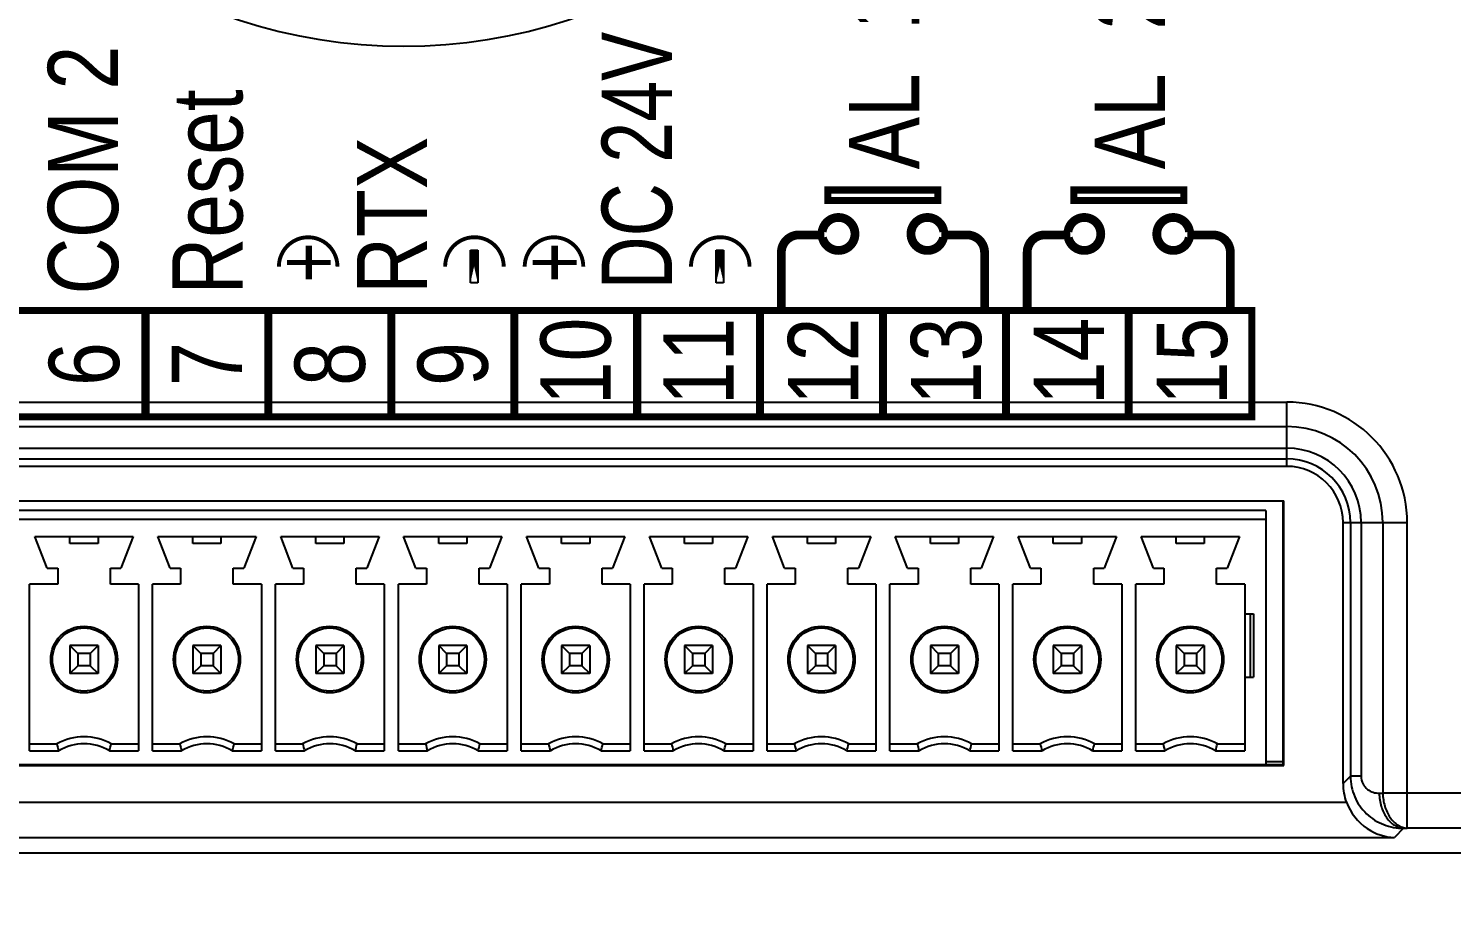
# Model space of a CAD drawing. Extents: x -1638 to -494, y -74 to 314.
# Drawn here: x -1388.19 to -1347.67, y 228.94 to 254.28 of the extents above; entities that cross this region are included whole.
import ezdxf

# ---------------------------------------------------------------- set-up
doc = ezdxf.new("R2010")
doc.units = 0
doc.header["$PDMODE"] = 3
doc.header["$PDSIZE"] = 0.7
doc.linetypes.add('CENTER', pattern=[17.8, 10.75, -2.35, 2.35, -2.35])
doc.layers.get('DEFPOINTS').update_dxf_attribs({"linetype": 'CONTINUOUS'})
for name, color, linetype in [('1', 7, 'CENTER'), ('30', 7, 'CONTINUOUS'), ('DIM', 1, 'CONTINUOUS')]:
    doc.layers.add(name, color=color, linetype=linetype)
doc.styles.add('OMI-1', font='arial.ttf', dxfattribs={"oblique": 1, "height": 3})
doc.styles.get("Standard").update_dxf_attribs({"font": 'gulim.ttc', "width": 0.8, "height": 2})
doc.dimstyles.new('1', dxfattribs={"dimtxt": 5, "dimasz": 2.5, "dimexe": 0.8, "dimexo": 0.3, "dimgap": 0.5, "dimtad": 1, "dimtoh": 1, "dimdec": 1, "dimzin": 0, "dimtxsty": 'OMI-1', "dimcen": 0, "dimclrd": 256, "dimclre": 256, "dimclrt": 256, "dimazin": 3, "dimtfac": 0.8, "dimtdec": 1, "dimtix": 1, "dimtmove": 0, "dimatfit": 3, "dimtolj": 1, "dimtzin": 0})

# ---------------------------------------------------------------- blocks, each defined once
blk = doc.blocks.new('*D2227')
at = {"layer": 'DEFPOINTS', "color": 0}
for p in [(-1477.508, 230.811), (-1327.508, 230.811), (-1327.508, 218.745)]:
    blk.add_point(p, dxfattribs=at)
at = {"layer": 'DIM'}
for p, q in [((-1477.508, 230.511), (-1477.508, 217.945)), ((-1327.508, 230.511), (-1327.508, 217.945)), ((-1475.008, 218.745), (-1330.008, 218.745))]:
    blk.add_line(p, q, dxfattribs=at)
for points in [[(-1475.008, 219.161), (-1475.008, 218.328), (-1477.508, 218.745)], [(-1330.008, 218.328), (-1330.008, 219.161), (-1327.508, 218.745)]]:
    blk.add_solid(points, dxfattribs=at)
at = {"layer": 'DIM', "insert": (-1402.508, 220.776), "char_height": 3, "attachment_point": 5, "style": 'OMI-1'}
blk.add_mtext('\\A1;150.0', dxfattribs=at)
blk = doc.blocks.new('*D2228')
at = {"layer": 'DEFPOINTS', "color": 0}
for p in [(-1308.108, 235.361), (-1402.508, 209.732), (-1308.108, 209.732)]:
    blk.add_point(p, dxfattribs=at)
at = {"layer": 'DIM'}
for p, q in [((-1308.108, 235.061), (-1308.108, 208.932)), ((-1402.508, 210.032), (-1402.508, 210.532)), ((-1400.008, 209.732), (-1310.608, 209.732))]:
    blk.add_line(p, q, dxfattribs=at)
for points in [[(-1400.008, 210.149), (-1400.008, 209.315), (-1402.508, 209.732)], [(-1310.608, 209.315), (-1310.608, 210.149), (-1308.108, 209.732)]]:
    blk.add_solid(points, dxfattribs=at)
at = {"layer": 'DIM', "insert": (-1355.308, 211.764), "char_height": 3, "attachment_point": 5, "style": 'OMI-1'}
blk.add_mtext('\\A1;94.4', dxfattribs=at)

msp = doc.modelspace()

# ---------------------------------------------------------------- linework, layer by layer
at = {"layer": '1', "color": 0, "linetype": 'CONTINUOUS'}
for p, q in [((-1406.658, 243.639), (-1352.358, 243.639)), ((-1352.358, 241.811), (-1352.358, 243.639)), ((-1406.658, 242.945), (-1352.358, 242.945)), ((-1406.658, 242.327), (-1352.358, 242.327)), ((-1406.658, 242.022), (-1352.358, 242.022)), ((-1352.358, 241.811), (-1406.658, 241.811)), ((-1406.775, 240.829), (-1352.441, 240.829)), ((-1352.458, 233.346), (-1352.458, 240.811)), ((-1352.441, 233.294), (-1352.441, 240.829)), ((-1352.958, 240.551), (-1406.258, 240.551)), ((-1406.258, 240.311), (-1352.958, 240.311)), ((-1352.958, 240.551), (-1352.958, 233.311)), ((-1350.758, 240.211), (-1348.93, 240.211)), ((-1350.758, 232.778), (-1350.758, 240.211)), ((-1350.547, 240.211), (-1350.547, 232.989)), ((-1350.242, 240.211), (-1350.242, 232.989)), ((-1349.624, 240.211), (-1349.624, 232.51)), ((-1348.93, 231.511), (-1348.93, 240.211)), ((-1388.008, 239.811), (-1385.208, 239.811)), ((-1387.658, 238.911), (-1388.008, 239.811)), ((-1387.008, 239.611), (-1387.008, 239.811)), ((-1386.208, 239.611), (-1387.008, 239.611)), ((-1386.208, 239.811), (-1386.208, 239.611)), ((-1385.208, 239.811), (-1385.558, 238.911)), ((-1384.508, 239.811), (-1381.708, 239.811)), ((-1384.158, 238.911), (-1384.508, 239.811)), ((-1383.508, 239.611), (-1383.508, 239.811)), ((-1382.708, 239.611), (-1383.508, 239.611)), ((-1382.708, 239.811), (-1382.708, 239.611)), ((-1381.708, 239.811), (-1382.058, 238.911)), ((-1381.008, 239.811), (-1378.208, 239.811)), ((-1380.658, 238.911), (-1381.008, 239.811)), ((-1380.008, 239.611), (-1380.008, 239.811)), ((-1379.208, 239.611), (-1380.008, 239.611)), ((-1379.208, 239.811), (-1379.208, 239.611)), ((-1378.208, 239.811), (-1378.558, 238.911)), ((-1377.508, 239.811), (-1374.708, 239.811)), ((-1377.158, 238.911), (-1377.508, 239.811)), ((-1376.508, 239.611), (-1376.508, 239.811)), ((-1375.708, 239.611), (-1376.508, 239.611)), ((-1375.708, 239.811), (-1375.708, 239.611)), ((-1374.708, 239.811), (-1375.058, 238.911)), ((-1374.008, 239.811), (-1371.208, 239.811)), ((-1373.658, 238.911), (-1374.008, 239.811)), ((-1373.008, 239.611), (-1373.008, 239.811)), ((-1372.208, 239.611), (-1373.008, 239.611)), ((-1372.208, 239.811), (-1372.208, 239.611)), ((-1371.208, 239.811), (-1371.558, 238.911)), ((-1370.508, 239.811), (-1367.708, 239.811)), ((-1370.158, 238.911), (-1370.508, 239.811)), ((-1369.508, 239.611), (-1369.508, 239.811)), ((-1368.708, 239.611), (-1369.508, 239.611)), ((-1368.708, 239.811), (-1368.708, 239.611)), ((-1367.708, 239.811), (-1368.058, 238.911)), ((-1367.008, 239.811), (-1364.208, 239.811)), ((-1366.658, 238.911), (-1367.008, 239.811)), ((-1366.008, 239.611), (-1366.008, 239.811)), ((-1365.208, 239.611), (-1366.008, 239.611)), ((-1365.208, 239.811), (-1365.208, 239.611)), ((-1364.208, 239.811), (-1364.558, 238.911)), ((-1363.508, 239.811), (-1360.708, 239.811)), ((-1363.158, 238.911), (-1363.508, 239.811)), ((-1362.508, 239.611), (-1362.508, 239.811)), ((-1361.708, 239.611), (-1362.508, 239.611)), ((-1361.708, 239.811), (-1361.708, 239.611)), ((-1360.708, 239.811), (-1361.058, 238.911)), ((-1360.008, 239.811), (-1357.208, 239.811)), ((-1359.658, 238.911), (-1360.008, 239.811)), ((-1359.008, 239.611), (-1359.008, 239.811)), ((-1358.208, 239.611), (-1359.008, 239.611)), ((-1358.208, 239.811), (-1358.208, 239.611)), ((-1357.208, 239.811), (-1357.558, 238.911)), ((-1356.508, 239.811), (-1353.708, 239.811)), ((-1356.158, 238.911), (-1356.508, 239.811)), ((-1355.508, 239.611), (-1355.508, 239.811)), ((-1354.708, 239.611), (-1355.508, 239.611)), ((-1354.708, 239.811), (-1354.708, 239.611)), ((-1353.708, 239.811), (-1354.058, 238.911)), ((-1387.658, 238.911), (-1387.358, 238.911)), ((-1387.358, 238.911), (-1387.358, 238.461)), ((-1385.858, 238.911), (-1385.558, 238.911)), ((-1385.858, 238.461), (-1385.858, 238.911)), ((-1384.158, 238.911), (-1383.858, 238.911)), ((-1383.858, 238.911), (-1383.858, 238.461)), ((-1382.358, 238.911), (-1382.058, 238.911)), ((-1382.358, 238.461), (-1382.358, 238.911)), ((-1380.658, 238.911), (-1380.358, 238.911)), ((-1380.358, 238.911), (-1380.358, 238.461)), ((-1378.858, 238.911), (-1378.558, 238.911)), ((-1378.858, 238.461), (-1378.858, 238.911)), ((-1377.158, 238.911), (-1376.858, 238.911)), ((-1376.858, 238.911), (-1376.858, 238.461)), ((-1375.358, 238.911), (-1375.058, 238.911)), ((-1375.358, 238.461), (-1375.358, 238.911)), ((-1373.658, 238.911), (-1373.358, 238.911)), ((-1373.358, 238.911), (-1373.358, 238.461)), ((-1371.858, 238.911), (-1371.558, 238.911)), ((-1371.858, 238.461), (-1371.858, 238.911)), ((-1370.158, 238.911), (-1369.858, 238.911)), ((-1369.858, 238.911), (-1369.858, 238.461)), ((-1368.358, 238.911), (-1368.058, 238.911)), ((-1368.358, 238.461), (-1368.358, 238.911)), ((-1366.658, 238.911), (-1366.358, 238.911)), ((-1366.358, 238.911), (-1366.358, 238.461)), ((-1364.858, 238.911), (-1364.558, 238.911)), ((-1364.858, 238.461), (-1364.858, 238.911)), ((-1363.158, 238.911), (-1362.858, 238.911)), ((-1362.858, 238.911), (-1362.858, 238.461)), ((-1361.358, 238.911), (-1361.058, 238.911)), ((-1361.358, 238.461), (-1361.358, 238.911)), ((-1359.658, 238.911), (-1359.358, 238.911)), ((-1359.358, 238.911), (-1359.358, 238.461)), ((-1357.858, 238.911), (-1357.558, 238.911)), ((-1357.858, 238.461), (-1357.858, 238.911)), ((-1356.158, 238.911), (-1355.858, 238.911)), ((-1355.858, 238.911), (-1355.858, 238.461)), ((-1354.358, 238.911), (-1354.058, 238.911)), ((-1354.358, 238.461), (-1354.358, 238.911)), ((-1387.358, 238.461), (-1388.158, 238.461)), ((-1388.158, 233.711), (-1388.158, 238.461)), ((-1385.058, 238.461), (-1385.858, 238.461)), ((-1385.058, 238.461), (-1385.058, 233.711)), ((-1383.858, 238.461), (-1384.658, 238.461)), ((-1384.658, 233.711), (-1384.658, 238.461)), ((-1381.558, 238.461), (-1382.358, 238.461)), ((-1381.558, 238.461), (-1381.558, 233.711)), ((-1380.358, 238.461), (-1381.158, 238.461)), ((-1381.158, 233.711), (-1381.158, 238.461)), ((-1378.058, 238.461), (-1378.858, 238.461)), ((-1378.058, 238.461), (-1378.058, 233.711)), ((-1376.858, 238.461), (-1377.658, 238.461)), ((-1377.658, 233.711), (-1377.658, 238.461)), ((-1374.558, 238.461), (-1375.358, 238.461)), ((-1374.558, 238.461), (-1374.558, 233.711)), ((-1373.358, 238.461), (-1374.158, 238.461)), ((-1374.158, 233.711), (-1374.158, 238.461)), ((-1371.058, 238.461), (-1371.858, 238.461)), ((-1371.058, 238.461), (-1371.058, 233.711)), ((-1369.858, 238.461), (-1370.658, 238.461)), ((-1370.658, 233.711), (-1370.658, 238.461)), ((-1367.558, 238.461), (-1368.358, 238.461)), ((-1367.558, 238.461), (-1367.558, 233.711)), ((-1366.358, 238.461), (-1367.158, 238.461)), ((-1367.158, 233.711), (-1367.158, 238.461)), ((-1364.058, 238.461), (-1364.858, 238.461)), ((-1364.058, 238.461), (-1364.058, 233.711)), ((-1362.858, 238.461), (-1363.658, 238.461)), ((-1363.658, 233.711), (-1363.658, 238.461)), ((-1360.558, 238.461), (-1361.358, 238.461)), ((-1360.558, 238.461), (-1360.558, 233.711)), ((-1359.358, 238.461), (-1360.158, 238.461)), ((-1360.158, 233.711), (-1360.158, 238.461)), ((-1357.058, 238.461), (-1357.858, 238.461)), ((-1357.058, 238.461), (-1357.058, 233.711)), ((-1355.858, 238.461), (-1356.658, 238.461)), ((-1356.658, 233.711), (-1356.658, 238.461)), ((-1353.558, 238.461), (-1354.358, 238.461)), ((-1353.558, 238.461), (-1353.558, 233.711)), ((-1353.558, 237.611), (-1353.308, 237.611)), ((-1353.389, 235.811), (-1353.389, 237.611)), ((-1353.308, 237.611), (-1353.308, 235.811)), ((-1386.208, 236.711), (-1387.008, 236.711)), ((-1386.783, 236.486), (-1387.008, 236.711)), ((-1387.008, 236.711), (-1387.008, 235.911)), ((-1386.208, 236.711), (-1386.433, 236.486)), ((-1386.208, 236.711), (-1386.208, 235.911)), ((-1382.708, 236.711), (-1383.508, 236.711)), ((-1383.283, 236.486), (-1383.508, 236.711)), ((-1383.508, 236.711), (-1383.508, 235.911)), ((-1382.708, 236.711), (-1382.933, 236.486)), ((-1382.708, 236.711), (-1382.708, 235.911)), ((-1379.208, 236.711), (-1380.008, 236.711)), ((-1379.783, 236.486), (-1380.008, 236.711)), ((-1380.008, 236.711), (-1380.008, 235.911)), ((-1379.208, 236.711), (-1379.433, 236.486)), ((-1379.208, 236.711), (-1379.208, 235.911)), ((-1375.708, 236.711), (-1376.508, 236.711)), ((-1376.283, 236.486), (-1376.508, 236.711)), ((-1376.508, 236.711), (-1376.508, 235.911)), ((-1375.708, 236.711), (-1375.933, 236.486)), ((-1375.708, 236.711), (-1375.708, 235.911)), ((-1372.208, 236.711), (-1373.008, 236.711)), ((-1372.783, 236.486), (-1373.008, 236.711)), ((-1373.008, 236.711), (-1373.008, 235.911)), ((-1372.208, 236.711), (-1372.433, 236.486)), ((-1372.208, 236.711), (-1372.208, 235.911)), ((-1368.708, 236.711), (-1369.508, 236.711)), ((-1369.283, 236.486), (-1369.508, 236.711)), ((-1369.508, 236.711), (-1369.508, 235.911)), ((-1368.708, 236.711), (-1368.933, 236.486)), ((-1368.708, 236.711), (-1368.708, 235.911)), ((-1365.208, 236.711), (-1366.008, 236.711)), ((-1365.783, 236.486), (-1366.008, 236.711)), ((-1366.008, 236.711), (-1366.008, 235.911)), ((-1365.208, 236.711), (-1365.433, 236.486)), ((-1365.208, 236.711), (-1365.208, 235.911)), ((-1361.708, 236.711), (-1362.508, 236.711)), ((-1362.283, 236.486), (-1362.508, 236.711)), ((-1362.508, 236.711), (-1362.508, 235.911)), ((-1361.708, 236.711), (-1361.933, 236.486)), ((-1361.708, 236.711), (-1361.708, 235.911)), ((-1358.208, 236.711), (-1359.008, 236.711)), ((-1358.783, 236.486), (-1359.008, 236.711)), ((-1359.008, 236.711), (-1359.008, 235.911)), ((-1358.208, 236.711), (-1358.433, 236.486)), ((-1358.208, 236.711), (-1358.208, 235.911)), ((-1354.708, 236.711), (-1355.508, 236.711)), ((-1355.283, 236.486), (-1355.508, 236.711)), ((-1355.508, 236.711), (-1355.508, 235.911)), ((-1354.708, 236.711), (-1354.933, 236.486)), ((-1354.708, 236.711), (-1354.708, 235.911)), ((-1386.433, 236.486), (-1386.783, 236.486)), ((-1386.783, 236.486), (-1386.783, 236.136)), ((-1386.433, 236.486), (-1386.433, 236.136)), ((-1382.933, 236.486), (-1383.283, 236.486)), ((-1383.283, 236.486), (-1383.283, 236.136)), ((-1382.933, 236.486), (-1382.933, 236.136)), ((-1379.433, 236.486), (-1379.783, 236.486)), ((-1379.783, 236.486), (-1379.783, 236.136)), ((-1379.433, 236.486), (-1379.433, 236.136)), ((-1375.933, 236.486), (-1376.283, 236.486)), ((-1376.283, 236.486), (-1376.283, 236.136)), ((-1375.933, 236.486), (-1375.933, 236.136)), ((-1372.433, 236.486), (-1372.783, 236.486)), ((-1372.783, 236.486), (-1372.783, 236.136)), ((-1372.433, 236.486), (-1372.433, 236.136)), ((-1368.933, 236.486), (-1369.283, 236.486)), ((-1369.283, 236.486), (-1369.283, 236.136)), ((-1368.933, 236.486), (-1368.933, 236.136)), ((-1365.433, 236.486), (-1365.783, 236.486)), ((-1365.783, 236.486), (-1365.783, 236.136)), ((-1365.433, 236.486), (-1365.433, 236.136)), ((-1361.933, 236.486), (-1362.283, 236.486)), ((-1362.283, 236.486), (-1362.283, 236.136)), ((-1361.933, 236.486), (-1361.933, 236.136)), ((-1358.433, 236.486), (-1358.783, 236.486)), ((-1358.783, 236.486), (-1358.783, 236.136)), ((-1358.433, 236.486), (-1358.433, 236.136)), ((-1354.933, 236.486), (-1355.283, 236.486)), ((-1355.283, 236.486), (-1355.283, 236.136)), ((-1354.933, 236.486), (-1354.933, 236.136)), ((-1387.008, 235.911), (-1386.783, 236.136)), ((-1386.208, 235.911), (-1387.008, 235.911)), ((-1386.433, 236.136), (-1386.783, 236.136)), ((-1386.433, 236.136), (-1386.208, 235.911)), ((-1383.508, 235.911), (-1383.283, 236.136)), ((-1382.708, 235.911), (-1383.508, 235.911)), ((-1382.933, 236.136), (-1383.283, 236.136)), ((-1382.933, 236.136), (-1382.708, 235.911)), ((-1380.008, 235.911), (-1379.783, 236.136)), ((-1379.208, 235.911), (-1380.008, 235.911)), ((-1379.433, 236.136), (-1379.783, 236.136)), ((-1379.433, 236.136), (-1379.208, 235.911)), ((-1376.508, 235.911), (-1376.283, 236.136)), ((-1375.708, 235.911), (-1376.508, 235.911)), ((-1375.933, 236.136), (-1376.283, 236.136)), ((-1375.933, 236.136), (-1375.708, 235.911)), ((-1373.008, 235.911), (-1372.783, 236.136)), ((-1372.208, 235.911), (-1373.008, 235.911)), ((-1372.433, 236.136), (-1372.783, 236.136)), ((-1372.433, 236.136), (-1372.208, 235.911)), ((-1369.508, 235.911), (-1369.283, 236.136)), ((-1368.708, 235.911), (-1369.508, 235.911)), ((-1368.933, 236.136), (-1369.283, 236.136)), ((-1368.933, 236.136), (-1368.708, 235.911)), ((-1366.008, 235.911), (-1365.783, 236.136)), ((-1365.208, 235.911), (-1366.008, 235.911)), ((-1365.433, 236.136), (-1365.783, 236.136)), ((-1365.433, 236.136), (-1365.208, 235.911)), ((-1362.508, 235.911), (-1362.283, 236.136)), ((-1361.708, 235.911), (-1362.508, 235.911)), ((-1361.933, 236.136), (-1362.283, 236.136)), ((-1361.933, 236.136), (-1361.708, 235.911)), ((-1359.008, 235.911), (-1358.783, 236.136)), ((-1358.208, 235.911), (-1359.008, 235.911)), ((-1358.433, 236.136), (-1358.783, 236.136)), ((-1358.433, 236.136), (-1358.208, 235.911)), ((-1355.508, 235.911), (-1355.283, 236.136)), ((-1354.708, 235.911), (-1355.508, 235.911)), ((-1354.933, 236.136), (-1355.283, 236.136)), ((-1354.933, 236.136), (-1354.708, 235.911)), ((-1353.558, 235.811), (-1353.308, 235.811)), ((-1388.158, 233.911), (-1387.383, 233.911)), ((-1385.833, 233.911), (-1385.058, 233.911)), ((-1384.658, 233.911), (-1383.883, 233.911)), ((-1382.333, 233.911), (-1381.558, 233.911)), ((-1381.158, 233.911), (-1380.383, 233.911)), ((-1378.833, 233.911), (-1378.058, 233.911)), ((-1377.658, 233.911), (-1376.883, 233.911)), ((-1375.333, 233.911), (-1374.558, 233.911)), ((-1374.158, 233.911), (-1373.383, 233.911)), ((-1371.833, 233.911), (-1371.058, 233.911)), ((-1370.658, 233.911), (-1369.883, 233.911)), ((-1368.333, 233.911), (-1367.558, 233.911)), ((-1367.158, 233.911), (-1366.383, 233.911)), ((-1364.833, 233.911), (-1364.058, 233.911)), ((-1363.658, 233.911), (-1362.883, 233.911)), ((-1361.333, 233.911), (-1360.558, 233.911)), ((-1360.158, 233.911), (-1359.383, 233.911)), ((-1357.833, 233.911), (-1357.058, 233.911)), ((-1356.658, 233.911), (-1355.883, 233.911)), ((-1354.333, 233.911), (-1353.558, 233.911)), ((-1388.158, 233.711), (-1387.329, 233.711)), ((-1385.887, 233.711), (-1385.058, 233.711)), ((-1384.658, 233.711), (-1383.829, 233.711)), ((-1382.387, 233.711), (-1381.558, 233.711)), ((-1381.158, 233.711), (-1380.329, 233.711)), ((-1378.887, 233.711), (-1378.058, 233.711)), ((-1377.658, 233.711), (-1376.829, 233.711)), ((-1375.387, 233.711), (-1374.558, 233.711)), ((-1374.158, 233.711), (-1373.329, 233.711)), ((-1371.887, 233.711), (-1371.058, 233.711)), ((-1370.658, 233.711), (-1369.829, 233.711)), ((-1368.387, 233.711), (-1367.558, 233.711)), ((-1367.158, 233.711), (-1366.329, 233.711)), ((-1364.887, 233.711), (-1364.058, 233.711)), ((-1363.658, 233.711), (-1362.829, 233.711)), ((-1361.387, 233.711), (-1360.558, 233.711)), ((-1360.158, 233.711), (-1359.329, 233.711)), ((-1357.887, 233.711), (-1357.058, 233.711)), ((-1356.658, 233.711), (-1355.829, 233.711)), ((-1354.387, 233.711), (-1353.558, 233.711)), ((-1406.775, 233.294), (-1352.441, 233.294)), ((-1352.958, 233.311), (-1406.258, 233.311)), ((-1352.958, 233.411), (-1352.469, 233.411)), ((-1352.958, 233.323), (-1352.469, 233.323)), ((-1352.469, 233.323), (-1352.458, 233.346)), ((-1352.441, 233.294), (-1352.469, 233.323)), ((-1350.547, 232.989), (-1350.758, 232.778)), ((-1350.242, 232.989), (-1350.547, 232.989)), ((-1408.356, 232.245), (-1350.66, 232.245)), ((-1349.725, 232.507), (-1349.624, 232.51)), ((-1328.208, 232.51), (-1349.624, 232.51)), ((-1349.031, 231.507), (-1349.293, 231.245)), ((-1349.031, 231.507), (-1348.93, 231.511)), ((-1329.207, 231.511), (-1348.93, 231.511)), ((-1409.723, 231.245), (-1349.293, 231.245)), ((-1477.508, 230.811), (-1327.508, 230.811)), ((-1476.508, 230.811), (-1328.508, 230.811))]:
    msp.add_line(p, q, dxfattribs=at)
at = {"layer": '1', "color": 0, "const_width": 0.11}
for points in [[(-1379.392, 247.497), (-1379.392, 247.512), (-1379.393, 247.527), (-1379.393, 247.542), (-1379.394, 247.557), (-1379.395, 247.572), (-1379.397, 247.587), (-1379.399, 247.602), (-1379.401, 247.617), (-1379.403, 247.632), (-1379.406, 247.646), (-1379.408, 247.661), (-1379.411, 247.676), (-1379.415, 247.691), (-1379.418, 247.705), (-1379.422, 247.72), (-1379.426, 247.735), (-1379.431, 247.749), (-1379.435, 247.763), (-1379.44, 247.778), (-1379.446, 247.792), (-1379.451, 247.806), (-1379.457, 247.82), (-1379.463, 247.834), (-1379.469, 247.848), (-1379.475, 247.861), (-1379.482, 247.875), (-1379.489, 247.888), (-1379.496, 247.902), (-1379.503, 247.915), (-1379.511, 247.928), (-1379.519, 247.941), (-1379.527, 247.953), (-1379.535, 247.966), (-1379.544, 247.978), (-1379.552, 247.991), (-1379.561, 248.003), (-1379.571, 248.015), (-1379.58, 248.026), (-1379.59, 248.038), (-1379.599, 248.05), (-1379.609, 248.061), (-1379.62, 248.072), (-1379.63, 248.083), (-1379.641, 248.093), (-1379.652, 248.104), (-1379.663, 248.114), (-1379.674, 248.124), (-1379.685, 248.134), (-1379.697, 248.144), (-1379.708, 248.153), (-1379.72, 248.163), (-1379.732, 248.172), (-1379.745, 248.18), (-1379.757, 248.189), (-1379.77, 248.197), (-1379.782, 248.206), (-1379.795, 248.213), (-1379.808, 248.221), (-1379.821, 248.229), (-1379.835, 248.236), (-1379.848, 248.243), (-1379.861, 248.249), (-1379.875, 248.256), (-1379.889, 248.262), (-1379.903, 248.268), (-1379.917, 248.274), (-1379.931, 248.279), (-1379.945, 248.285), (-1379.959, 248.289), (-1379.973, 248.294), (-1379.988, 248.299), (-1380.002, 248.303), (-1380.017, 248.307), (-1380.031, 248.31), (-1380.046, 248.314), (-1380.061, 248.317), (-1380.076, 248.32), (-1380.091, 248.322), (-1380.106, 248.325), (-1380.12, 248.327), (-1380.135, 248.328), (-1380.15, 248.33), (-1380.165, 248.331), (-1380.181, 248.332), (-1380.196, 248.333), (-1380.211, 248.333), (-1380.226, 248.333), (-1380.241, 248.333), (-1380.256, 248.333), (-1380.271, 248.332), (-1380.286, 248.331), (-1380.301, 248.33), (-1380.316, 248.328), (-1380.331, 248.326), (-1380.346, 248.324), (-1380.361, 248.322), (-1380.376, 248.32), (-1380.391, 248.317), (-1380.405, 248.314), (-1380.42, 248.31), (-1380.435, 248.306), (-1380.449, 248.303), (-1380.464, 248.298), (-1380.478, 248.294), (-1380.492, 248.289), (-1380.507, 248.284), (-1380.521, 248.279), (-1380.535, 248.274), (-1380.549, 248.268), (-1380.563, 248.262), (-1380.576, 248.256), (-1380.59, 248.249), (-1380.603, 248.242), (-1380.617, 248.235), (-1380.63, 248.228), (-1380.643, 248.221), (-1380.656, 248.213), (-1380.669, 248.205), (-1380.682, 248.197), (-1380.694, 248.189), (-1380.707, 248.18), (-1380.719, 248.171), (-1380.731, 248.162), (-1380.743, 248.153), (-1380.755, 248.143), (-1380.766, 248.134), (-1380.778, 248.124), (-1380.789, 248.114), (-1380.8, 248.103), (-1380.811, 248.093), (-1380.821, 248.082), (-1380.832, 248.071), (-1380.842, 248.06), (-1380.852, 248.049), (-1380.862, 248.038), (-1380.871, 248.026), (-1380.881, 248.014), (-1380.89, 248.002), (-1380.899, 247.99), (-1380.908, 247.978), (-1380.916, 247.965), (-1380.924, 247.953), (-1380.932, 247.94), (-1380.94, 247.927), (-1380.948, 247.914), (-1380.955, 247.901), (-1380.962, 247.888), (-1380.969, 247.874), (-1380.976, 247.861), (-1380.982, 247.847), (-1380.988, 247.833), (-1380.994, 247.819), (-1381, 247.805), (-1381.005, 247.791), (-1381.011, 247.777), (-1381.016, 247.763), (-1381.02, 247.748), (-1381.025, 247.734), (-1381.029, 247.719), (-1381.032, 247.705), (-1381.036, 247.69), (-1381.039, 247.675), (-1381.043, 247.661), (-1381.045, 247.646), (-1381.048, 247.631), (-1381.05, 247.616), (-1381.052, 247.601), (-1381.054, 247.586), (-1381.055, 247.571), (-1381.057, 247.556), (-1381.058, 247.541), (-1381.058, 247.526), (-1381.059, 247.511), (-1381.059, 247.496)], [(-1376.324, 247.499), (-1376.324, 247.514), (-1376.323, 247.529), (-1376.323, 247.544), (-1376.322, 247.559), (-1376.321, 247.574), (-1376.319, 247.589), (-1376.317, 247.604), (-1376.315, 247.619), (-1376.313, 247.634), (-1376.31, 247.648), (-1376.308, 247.663), (-1376.305, 247.678), (-1376.301, 247.693), (-1376.298, 247.707), (-1376.294, 247.722), (-1376.29, 247.737), (-1376.285, 247.751), (-1376.281, 247.765), (-1376.276, 247.78), (-1376.27, 247.794), (-1376.265, 247.808), (-1376.259, 247.822), (-1376.253, 247.836), (-1376.247, 247.85), (-1376.241, 247.863), (-1376.234, 247.877), (-1376.227, 247.89), (-1376.22, 247.904), (-1376.213, 247.917), (-1376.205, 247.93), (-1376.197, 247.943), (-1376.189, 247.955), (-1376.181, 247.968), (-1376.172, 247.98), (-1376.164, 247.993), (-1376.155, 248.005), (-1376.145, 248.017), (-1376.136, 248.029), (-1376.126, 248.04), (-1376.117, 248.052), (-1376.107, 248.063), (-1376.096, 248.074), (-1376.086, 248.085), (-1376.075, 248.095), (-1376.064, 248.106), (-1376.053, 248.116), (-1376.042, 248.126), (-1376.031, 248.136), (-1376.019, 248.146), (-1376.008, 248.155), (-1375.996, 248.165), (-1375.984, 248.174), (-1375.971, 248.182), (-1375.959, 248.191), (-1375.946, 248.199), (-1375.934, 248.208), (-1375.921, 248.215), (-1375.908, 248.223), (-1375.895, 248.231), (-1375.881, 248.238), (-1375.868, 248.245), (-1375.855, 248.252), (-1375.841, 248.258), (-1375.827, 248.264), (-1375.813, 248.27), (-1375.799, 248.276), (-1375.785, 248.281), (-1375.771, 248.287), (-1375.757, 248.292), (-1375.743, 248.296), (-1375.728, 248.301), (-1375.714, 248.305), (-1375.699, 248.309), (-1375.685, 248.312), (-1375.67, 248.316), (-1375.655, 248.319), (-1375.64, 248.322), (-1375.625, 248.324), (-1375.61, 248.327), (-1375.596, 248.329), (-1375.581, 248.33), (-1375.566, 248.332), (-1375.551, 248.333), (-1375.535, 248.334), (-1375.52, 248.335), (-1375.505, 248.335), (-1375.49, 248.335), (-1375.475, 248.335), (-1375.46, 248.335), (-1375.445, 248.334), (-1375.43, 248.333), (-1375.415, 248.332), (-1375.4, 248.33), (-1375.385, 248.329), (-1375.37, 248.326), (-1375.355, 248.324), (-1375.34, 248.322), (-1375.325, 248.319), (-1375.311, 248.316), (-1375.296, 248.312), (-1375.281, 248.309), (-1375.267, 248.305), (-1375.252, 248.3), (-1375.238, 248.296), (-1375.224, 248.291), (-1375.209, 248.286), (-1375.195, 248.281), (-1375.181, 248.276), (-1375.167, 248.27), (-1375.153, 248.264), (-1375.14, 248.258), (-1375.126, 248.251), (-1375.112, 248.244), (-1375.099, 248.237), (-1375.086, 248.23), (-1375.073, 248.223), (-1375.06, 248.215), (-1375.047, 248.207), (-1375.034, 248.199), (-1375.022, 248.191), (-1375.009, 248.182), (-1374.997, 248.173), (-1374.985, 248.164), (-1374.973, 248.155), (-1374.961, 248.145), (-1374.95, 248.136), (-1374.938, 248.126), (-1374.927, 248.116), (-1374.916, 248.105), (-1374.905, 248.095), (-1374.895, 248.084), (-1374.884, 248.073), (-1374.874, 248.062), (-1374.864, 248.051), (-1374.854, 248.04), (-1374.845, 248.028), (-1374.835, 248.016), (-1374.826, 248.004), (-1374.817, 247.992), (-1374.808, 247.98), (-1374.8, 247.967), (-1374.792, 247.955), (-1374.784, 247.942), (-1374.776, 247.929), (-1374.768, 247.916), (-1374.761, 247.903), (-1374.754, 247.89), (-1374.747, 247.876), (-1374.74, 247.863), (-1374.734, 247.849), (-1374.728, 247.835), (-1374.722, 247.821), (-1374.716, 247.807), (-1374.711, 247.793), (-1374.705, 247.779), (-1374.7, 247.765), (-1374.696, 247.75), (-1374.691, 247.736), (-1374.687, 247.721), (-1374.684, 247.707), (-1374.68, 247.692), (-1374.677, 247.677), (-1374.673, 247.663), (-1374.671, 247.648), (-1374.668, 247.633), (-1374.666, 247.618), (-1374.664, 247.603), (-1374.662, 247.588), (-1374.661, 247.573), (-1374.659, 247.558), (-1374.658, 247.543), (-1374.658, 247.528), (-1374.657, 247.513), (-1374.657, 247.498)], [(-1372.392, 247.497), (-1372.392, 247.512), (-1372.393, 247.527), (-1372.393, 247.542), (-1372.394, 247.557), (-1372.395, 247.572), (-1372.397, 247.587), (-1372.399, 247.602), (-1372.401, 247.617), (-1372.403, 247.632), (-1372.406, 247.646), (-1372.408, 247.661), (-1372.411, 247.676), (-1372.415, 247.691), (-1372.418, 247.705), (-1372.422, 247.72), (-1372.426, 247.735), (-1372.431, 247.749), (-1372.435, 247.763), (-1372.44, 247.778), (-1372.446, 247.792), (-1372.451, 247.806), (-1372.457, 247.82), (-1372.463, 247.834), (-1372.469, 247.848), (-1372.475, 247.861), (-1372.482, 247.875), (-1372.489, 247.888), (-1372.496, 247.902), (-1372.503, 247.915), (-1372.511, 247.928), (-1372.519, 247.941), (-1372.527, 247.953), (-1372.535, 247.966), (-1372.544, 247.978), (-1372.552, 247.991), (-1372.561, 248.003), (-1372.571, 248.015), (-1372.58, 248.026), (-1372.59, 248.038), (-1372.599, 248.05), (-1372.609, 248.061), (-1372.62, 248.072), (-1372.63, 248.083), (-1372.641, 248.093), (-1372.652, 248.104), (-1372.663, 248.114), (-1372.674, 248.124), (-1372.685, 248.134), (-1372.697, 248.144), (-1372.708, 248.153), (-1372.72, 248.163), (-1372.732, 248.172), (-1372.745, 248.18), (-1372.757, 248.189), (-1372.77, 248.197), (-1372.782, 248.206), (-1372.795, 248.213), (-1372.808, 248.221), (-1372.821, 248.229), (-1372.835, 248.236), (-1372.848, 248.243), (-1372.861, 248.249), (-1372.875, 248.256), (-1372.889, 248.262), (-1372.903, 248.268), (-1372.917, 248.274), (-1372.931, 248.279), (-1372.945, 248.285), (-1372.959, 248.289), (-1372.973, 248.294), (-1372.988, 248.299), (-1373.002, 248.303), (-1373.017, 248.307), (-1373.031, 248.31), (-1373.046, 248.314), (-1373.061, 248.317), (-1373.076, 248.32), (-1373.091, 248.322), (-1373.106, 248.325), (-1373.12, 248.327), (-1373.135, 248.328), (-1373.15, 248.33), (-1373.165, 248.331), (-1373.181, 248.332), (-1373.196, 248.333), (-1373.211, 248.333), (-1373.226, 248.333), (-1373.241, 248.333), (-1373.256, 248.333), (-1373.271, 248.332), (-1373.286, 248.331), (-1373.301, 248.33), (-1373.316, 248.328), (-1373.331, 248.326), (-1373.346, 248.324), (-1373.361, 248.322), (-1373.376, 248.32), (-1373.391, 248.317), (-1373.405, 248.314), (-1373.42, 248.31), (-1373.435, 248.306), (-1373.449, 248.303), (-1373.464, 248.298), (-1373.478, 248.294), (-1373.492, 248.289), (-1373.507, 248.284), (-1373.521, 248.279), (-1373.535, 248.274), (-1373.549, 248.268), (-1373.563, 248.262), (-1373.576, 248.256), (-1373.59, 248.249), (-1373.603, 248.242), (-1373.617, 248.235), (-1373.63, 248.228), (-1373.643, 248.221), (-1373.656, 248.213), (-1373.669, 248.205), (-1373.682, 248.197), (-1373.694, 248.189), (-1373.707, 248.18), (-1373.719, 248.171), (-1373.731, 248.162), (-1373.743, 248.153), (-1373.755, 248.143), (-1373.766, 248.134), (-1373.778, 248.124), (-1373.789, 248.114), (-1373.8, 248.103), (-1373.811, 248.093), (-1373.821, 248.082), (-1373.832, 248.071), (-1373.842, 248.06), (-1373.852, 248.049), (-1373.862, 248.038), (-1373.871, 248.026), (-1373.881, 248.014), (-1373.89, 248.002), (-1373.899, 247.99), (-1373.908, 247.978), (-1373.916, 247.965), (-1373.924, 247.953), (-1373.932, 247.94), (-1373.94, 247.927), (-1373.948, 247.914), (-1373.955, 247.901), (-1373.962, 247.888), (-1373.969, 247.874), (-1373.976, 247.861), (-1373.982, 247.847), (-1373.988, 247.833), (-1373.994, 247.819), (-1374, 247.805), (-1374.005, 247.791), (-1374.011, 247.777), (-1374.016, 247.763), (-1374.02, 247.748), (-1374.025, 247.734), (-1374.029, 247.719), (-1374.032, 247.705), (-1374.036, 247.69), (-1374.039, 247.675), (-1374.043, 247.661), (-1374.045, 247.646), (-1374.048, 247.631), (-1374.05, 247.616), (-1374.052, 247.601), (-1374.054, 247.586), (-1374.055, 247.571), (-1374.057, 247.556), (-1374.058, 247.541), (-1374.058, 247.526), (-1374.059, 247.511), (-1374.059, 247.496)], [(-1369.324, 247.499), (-1369.324, 247.514), (-1369.323, 247.529), (-1369.323, 247.544), (-1369.322, 247.559), (-1369.321, 247.574), (-1369.319, 247.589), (-1369.317, 247.604), (-1369.315, 247.619), (-1369.313, 247.634), (-1369.31, 247.648), (-1369.308, 247.663), (-1369.305, 247.678), (-1369.301, 247.693), (-1369.298, 247.707), (-1369.294, 247.722), (-1369.29, 247.737), (-1369.285, 247.751), (-1369.281, 247.765), (-1369.276, 247.78), (-1369.27, 247.794), (-1369.265, 247.808), (-1369.259, 247.822), (-1369.253, 247.836), (-1369.247, 247.85), (-1369.241, 247.863), (-1369.234, 247.877), (-1369.227, 247.89), (-1369.22, 247.904), (-1369.213, 247.917), (-1369.205, 247.93), (-1369.197, 247.943), (-1369.189, 247.955), (-1369.181, 247.968), (-1369.172, 247.98), (-1369.164, 247.993), (-1369.155, 248.005), (-1369.145, 248.017), (-1369.136, 248.029), (-1369.126, 248.04), (-1369.117, 248.052), (-1369.107, 248.063), (-1369.096, 248.074), (-1369.086, 248.085), (-1369.075, 248.095), (-1369.064, 248.106), (-1369.053, 248.116), (-1369.042, 248.126), (-1369.031, 248.136), (-1369.019, 248.146), (-1369.008, 248.155), (-1368.996, 248.165), (-1368.984, 248.174), (-1368.971, 248.182), (-1368.959, 248.191), (-1368.946, 248.199), (-1368.934, 248.208), (-1368.921, 248.215), (-1368.908, 248.223), (-1368.895, 248.231), (-1368.881, 248.238), (-1368.868, 248.245), (-1368.855, 248.252), (-1368.841, 248.258), (-1368.827, 248.264), (-1368.813, 248.27), (-1368.799, 248.276), (-1368.785, 248.281), (-1368.771, 248.287), (-1368.757, 248.292), (-1368.743, 248.296), (-1368.728, 248.301), (-1368.714, 248.305), (-1368.699, 248.309), (-1368.685, 248.312), (-1368.67, 248.316), (-1368.655, 248.319), (-1368.64, 248.322), (-1368.625, 248.324), (-1368.61, 248.327), (-1368.596, 248.329), (-1368.581, 248.33), (-1368.566, 248.332), (-1368.551, 248.333), (-1368.535, 248.334), (-1368.52, 248.335), (-1368.505, 248.335), (-1368.49, 248.335), (-1368.475, 248.335), (-1368.46, 248.335), (-1368.445, 248.334), (-1368.43, 248.333), (-1368.415, 248.332), (-1368.4, 248.33), (-1368.385, 248.329), (-1368.37, 248.326), (-1368.355, 248.324), (-1368.34, 248.322), (-1368.325, 248.319), (-1368.311, 248.316), (-1368.296, 248.312), (-1368.281, 248.309), (-1368.267, 248.305), (-1368.252, 248.3), (-1368.238, 248.296), (-1368.224, 248.291), (-1368.209, 248.286), (-1368.195, 248.281), (-1368.181, 248.276), (-1368.167, 248.27), (-1368.153, 248.264), (-1368.14, 248.258), (-1368.126, 248.251), (-1368.112, 248.244), (-1368.099, 248.237), (-1368.086, 248.23), (-1368.073, 248.223), (-1368.06, 248.215), (-1368.047, 248.207), (-1368.034, 248.199), (-1368.022, 248.191), (-1368.009, 248.182), (-1367.997, 248.173), (-1367.985, 248.164), (-1367.973, 248.155), (-1367.961, 248.145), (-1367.95, 248.136), (-1367.938, 248.126), (-1367.927, 248.116), (-1367.916, 248.105), (-1367.905, 248.095), (-1367.895, 248.084), (-1367.884, 248.073), (-1367.874, 248.062), (-1367.864, 248.051), (-1367.854, 248.04), (-1367.845, 248.028), (-1367.835, 248.016), (-1367.826, 248.004), (-1367.817, 247.992), (-1367.808, 247.98), (-1367.8, 247.967), (-1367.792, 247.955), (-1367.784, 247.942), (-1367.776, 247.929), (-1367.768, 247.916), (-1367.761, 247.903), (-1367.754, 247.89), (-1367.747, 247.876), (-1367.74, 247.863), (-1367.734, 247.849), (-1367.728, 247.835), (-1367.722, 247.821), (-1367.716, 247.807), (-1367.711, 247.793), (-1367.705, 247.779), (-1367.7, 247.765), (-1367.696, 247.75), (-1367.691, 247.736), (-1367.687, 247.721), (-1367.684, 247.707), (-1367.68, 247.692), (-1367.677, 247.677), (-1367.673, 247.663), (-1367.671, 247.648), (-1367.668, 247.633), (-1367.666, 247.618), (-1367.664, 247.603), (-1367.662, 247.588), (-1367.661, 247.573), (-1367.659, 247.558), (-1367.658, 247.543), (-1367.658, 247.528), (-1367.657, 247.513), (-1367.657, 247.498)]]:
    msp.add_lwpolyline(points, dxfattribs=at)
at = {"layer": '1', "color": 0, "const_width": 0.211, "flags": 128}
for points in [[(-1375.501, 247.035), (-1375.501, 247.97)], [(-1368.501, 247.035), (-1368.501, 247.97)]]:
    msp.add_lwpolyline(points, close=True, dxfattribs=at)
at = {"layer": '1', "color": 0}
for points in [[(-1375.606, 247.035), (-1375.606, 247.97), (-1375.397, 247.97), (-1375.397, 247.035)], [(-1368.606, 247.035), (-1368.606, 247.97), (-1368.397, 247.97), (-1368.397, 247.035)]]:
    msp.add_lwpolyline(points, close=True, dxfattribs=at)
at = {"layer": '1', "color": 0, "linetype": 'BYBLOCK', "const_width": 0.2, "elevation": -15.939}
msp.add_lwpolyline([(-1405.858, 243.217), (-1405.858, 246.245), (-1353.358, 246.245), (-1353.358, 243.217)], close=True, dxfattribs=at)
at = {"layer": '1', "color": 0, "const_width": 0.23, "elevation": 22.2}
for points in [[(-1384.858, 243.245), (-1384.858, 246.245)], [(-1381.358, 243.245), (-1381.358, 246.245)], [(-1377.858, 243.245), (-1377.858, 246.245)], [(-1374.358, 243.245), (-1374.358, 246.245)], [(-1370.858, 243.245), (-1370.858, 246.245)], [(-1367.358, 243.245), (-1367.358, 246.245)], [(-1363.858, 243.245), (-1363.858, 246.245)], [(-1360.358, 243.245), (-1360.358, 246.245)], [(-1356.858, 243.245), (-1356.858, 246.245)]]:
    msp.add_lwpolyline(points, dxfattribs=at)
at = {"layer": '1', "color": 0, "linetype": 'CONTINUOUS'}
for centre, radius in [((-1386.608, 236.311), 0.95), ((-1386.608, 236.311), 0.9), ((-1383.108, 236.311), 0.95), ((-1383.108, 236.311), 0.9), ((-1379.608, 236.311), 0.95), ((-1379.608, 236.311), 0.9), ((-1376.108, 236.311), 0.95), ((-1376.108, 236.311), 0.9), ((-1372.608, 236.311), 0.95), ((-1372.608, 236.311), 0.9), ((-1369.108, 236.311), 0.95), ((-1369.108, 236.311), 0.9), ((-1365.608, 236.311), 0.95), ((-1365.608, 236.311), 0.9), ((-1362.108, 236.311), 0.95), ((-1362.108, 236.311), 0.9), ((-1358.608, 236.311), 0.95), ((-1358.608, 236.311), 0.9), ((-1355.108, 236.311), 0.95), ((-1355.108, 236.311), 0.9)]:
    msp.add_circle(centre, radius, dxfattribs=at)
for centre, radius, start, end in [((-1377.508, 268.811), 15.037, 126.8839, 53.1161), ((-1352.358, 240.211), 3.428, 0, 90), ((-1352.358, 240.211), 2.734, 0, 90), ((-1352.358, 240.211), 2.116, 0, 90), ((-1352.358, 240.211), 1.811, 0, 90), ((-1352.358, 240.211), 1.6, 0, 90), ((-1386.608, 232.511), 1.6, 61.0451, 118.9556), ((-1376.163, 236.804), 11.586, 194.4605, 195.4843), ((-1386.608, 232.511), 1.4, 58.9973, 121.0022), ((-1397.052, 236.804), 11.586, 344.5162, 345.54), ((-1383.108, 232.511), 1.6, 61.0451, 118.9555), ((-1372.663, 236.804), 11.586, 194.4604, 195.4842), ((-1383.108, 232.511), 1.4, 58.9973, 121.0023), ((-1393.552, 236.804), 11.586, 344.5162, 345.54), ((-1379.608, 232.511), 1.6, 61.0451, 118.9555), ((-1369.163, 236.804), 11.586, 194.4603, 195.4841), ((-1379.608, 232.511), 1.4, 58.9973, 121.0023), ((-1390.052, 236.804), 11.586, 344.5162, 345.54), ((-1376.108, 232.511), 1.6, 61.0451, 118.9554), ((-1365.663, 236.804), 11.586, 194.4602, 195.4841), ((-1376.108, 232.511), 1.4, 58.9973, 121.0023), ((-1386.552, 236.804), 11.586, 344.5162, 345.54), ((-1372.608, 232.511), 1.6, 61.045, 118.9554), ((-1362.164, 236.804), 11.586, 194.4602, 195.484), ((-1372.608, 232.511), 1.4, 58.9973, 121.0024), ((-1383.052, 236.804), 11.586, 344.5162, 345.54), ((-1369.108, 232.511), 1.6, 61.045, 118.9551), ((-1358.664, 236.804), 11.585, 194.4597, 195.4836), ((-1369.108, 232.511), 1.4, 58.9973, 121.0027), ((-1379.552, 236.804), 11.586, 344.5162, 345.54), ((-1365.608, 232.511), 1.6, 61.045, 118.9551), ((-1355.164, 236.804), 11.585, 194.4597, 195.4836), ((-1365.608, 232.511), 1.4, 58.9973, 121.0027), ((-1376.052, 236.804), 11.586, 344.5162, 345.54), ((-1362.108, 232.511), 1.6, 61.045, 118.9551), ((-1351.664, 236.804), 11.585, 194.4597, 195.4836), ((-1362.108, 232.511), 1.4, 58.9973, 121.0027), ((-1372.552, 236.804), 11.586, 344.5162, 345.54), ((-1358.608, 232.511), 1.6, 61.045, 118.9551), ((-1348.164, 236.804), 11.585, 194.4597, 195.4836), ((-1358.608, 232.511), 1.4, 58.9973, 121.0027), ((-1369.052, 236.804), 11.585, 344.5164, 345.5402), ((-1355.108, 232.511), 1.6, 61.045, 118.9551), ((-1344.664, 236.804), 11.585, 194.4597, 195.4835), ((-1355.108, 232.511), 1.4, 58.9973, 121.0027), ((-1365.552, 236.804), 11.585, 344.5164, 345.5402)]:
    msp.add_arc(centre, radius, start, end, dxfattribs=at)
msp.add_ellipse((-1349.257, 232.78), major_axis=(1.062, 1.062), ratio=0.998783, start_param=2.356803, end_param=2.720211, dxfattribs=at)
for points, knots in [([(-1350.547, 232.989), (-1350.547, 232.79), (-1350.464, 232.389), (-1350.117, 231.894), (-1349.613, 231.575), (-1349.222, 231.505), (-1349.031, 231.507)], [0, 0, 0, 0, 0.255215, 0.506815, 0.754439, 1, 1, 1, 1]), ([(-1350.242, 232.989), (-1350.242, 232.913), (-1350.206, 232.766), (-1350.035, 232.563), (-1349.841, 232.503), (-1349.725, 232.507)], [0, 0, 0, 0, 0.29424, 0.553108, 1, 1, 1, 1]), ([(-1350.66, 232.245), (-1350.547, 231.948), (-1350.158, 231.447), (-1349.564, 231.253), (-1349.293, 231.245)], [0, 0, 0, 0, 0.53939, 1, 1, 1, 1]), ([(-1349.725, 232.507), (-1349.723, 232.38), (-1349.687, 232.134), (-1349.54, 231.811), (-1349.317, 231.578), (-1349.122, 231.511), (-1349.031, 231.507)], [0, 0, 0, 0, 0.288025, 0.556448, 0.792379, 1, 1, 1, 1]), ([(-1349.624, 232.51), (-1349.622, 232.383), (-1349.586, 232.137), (-1349.439, 231.814), (-1349.216, 231.581), (-1349.021, 231.514), (-1348.93, 231.511)], [0, 0, 0, 0, 0.288059, 0.556438, 0.792354, 1, 1, 1, 1])]:
    msp.add_open_spline(points, degree=3, knots=knots, dxfattribs=at)
at = {"layer": '30', "color": 7, "const_width": 0.2, "elevation": 38.139}
msp.add_lwpolyline([(-1365.424, 249.38), (-1365.424, 249.68), (-1362.292, 249.68), (-1362.292, 249.38)], close=True, dxfattribs=at)
at = {"layer": '30', "color": 7, "const_width": 0.2}
msp.add_lwpolyline([(-1358.424, 249.38), (-1358.424, 249.68), (-1355.292, 249.68), (-1355.292, 249.38)], close=True, dxfattribs=at)
at = {"layer": '30', "color": 7, "const_width": 0.25}
for points, elevation in [([(-1365.582, 248.322, 11.010559), (-1365.59, 248.491)], 60.339), ([(-1362.134, 248.322, -11.010559), (-1362.126, 248.491)], 60.339), ([(-1358.582, 248.322, 11.010559), (-1358.59, 248.491)], 22.2), ([(-1355.134, 248.322, -11.010559), (-1355.126, 248.491)], 22.2), ([(-1366.751, 246.245), (-1366.751, 247.901, -0.414214), (-1366.251, 248.401), (-1365.524, 248.401)], 60.339), ([(-1360.965, 246.245), (-1360.965, 247.901, 0.414214), (-1361.465, 248.401), (-1362.192, 248.401)], 60.339), ([(-1359.751, 246.245), (-1359.751, 247.901, -0.414214), (-1359.251, 248.401), (-1358.524, 248.401)], 22.2), ([(-1353.965, 246.245), (-1353.965, 247.901, 0.414214), (-1354.465, 248.401), (-1355.192, 248.401)], 22.2)]:
    msp.add_lwpolyline(points, format="xyb", dxfattribs=dict(at, elevation=elevation))

# ---------------------------------------------------------------- texts
at = {"layer": '1', "color": 0, "attachment_point": 1, "rotation": 90}
for s, insert, char_height, width in [('{\\fArial|b0|i0|c0|p34;AL  1}', (-1364.827, 250.269), 2, 13.76704), ('{\\fArial|b0|i0|c0|p34;AL  2}', (-1357.827, 250.269), 2, 13.76704), ('{\\W0.75;\\fArial|b0|i0|c0|p34;\\C7;DC 24V}', (-1371.867, 246.847), 2, 13), ('{\\fArial|b0|i0|c0|p34;COM 2}', (-1387.638, 246.707), 2, 13.76704), ('{\\fArial|b0|i0|c0|p34;Reset}', (-1384.094, 246.707), 2, 13.76704), ('{\\fArial|b0|i0|c0|p34;RTX }', (-1378.838, 246.724), 2, 13.76704), ('{\\fArial|b0|i0|c0|p34;+}', (-1381.116, 247.04), 1.76, 12.11499), ('{\\fArial|b0|i0|c0|p34;+}', (-1374.116, 247.04), 1.76, 12.11499), ('{\\fArial|b0|i0|c0|p34;14}', (-1359.563, 243.558), 2, 13.76704), ('{\\fArial|b0|i0|c0|p34;10}', (-1373.611, 243.558), 2, 13.76704), ('{\\fArial|b0|i0|c0|p34;11}', (-1370.111, 243.558), 2, 13.76704), ('{\\fArial|b0|i0|c0|p34;12}', (-1366.563, 243.558), 2, 13.76704), ('{\\fArial|b0|i0|c0|p34;13}', (-1363.063, 243.558), 2, 13.76704), ('{\\fArial|b0|i0|c0|p34;15}', (-1356.063, 243.558), 2, 13.76704), ('{\\fArial|b0|i0|c0|p34;6}', (-1387.611, 244.103), 2, 13.76704), ('{\\fArial|b0|i0|c0|p34;7}', (-1384.111, 244.103), 2, 13.76704), ('{\\fArial|b0|i0|c0|p34;8}', (-1380.611, 244.103), 2, 13.76704), ('{\\fArial|b0|i0|c0|p34;9}', (-1377.111, 244.103), 2, 13.76704)]:
    msp.add_mtext(s, dxfattribs=dict(at, insert=insert, char_height=char_height, width=width))

# ---------------------------------------------------------------- dimensions: what is measured, and where the dimension line sits
at = {"layer": 'DIM'}
for base, p1, p2, picture, middle in [((-1308.108, 209.732), (-1402.508, 209.732), (-1308.108, 235.361), '*D2228', (-1355.308, 211.764)), ((-1327.508, 218.745), (-1477.508, 230.811), (-1327.508, 230.811), '*D2227', (-1402.508, 220.776))]:
    dim = msp.add_linear_dim(base=base, p1=p1, p2=p2, dimstyle='1', dxfattribs=at)
    dim.commit()
    dim.dimension.update_dxf_attribs({"geometry": picture, "text_midpoint": middle})

doc.saveas('drawing.dxf')
